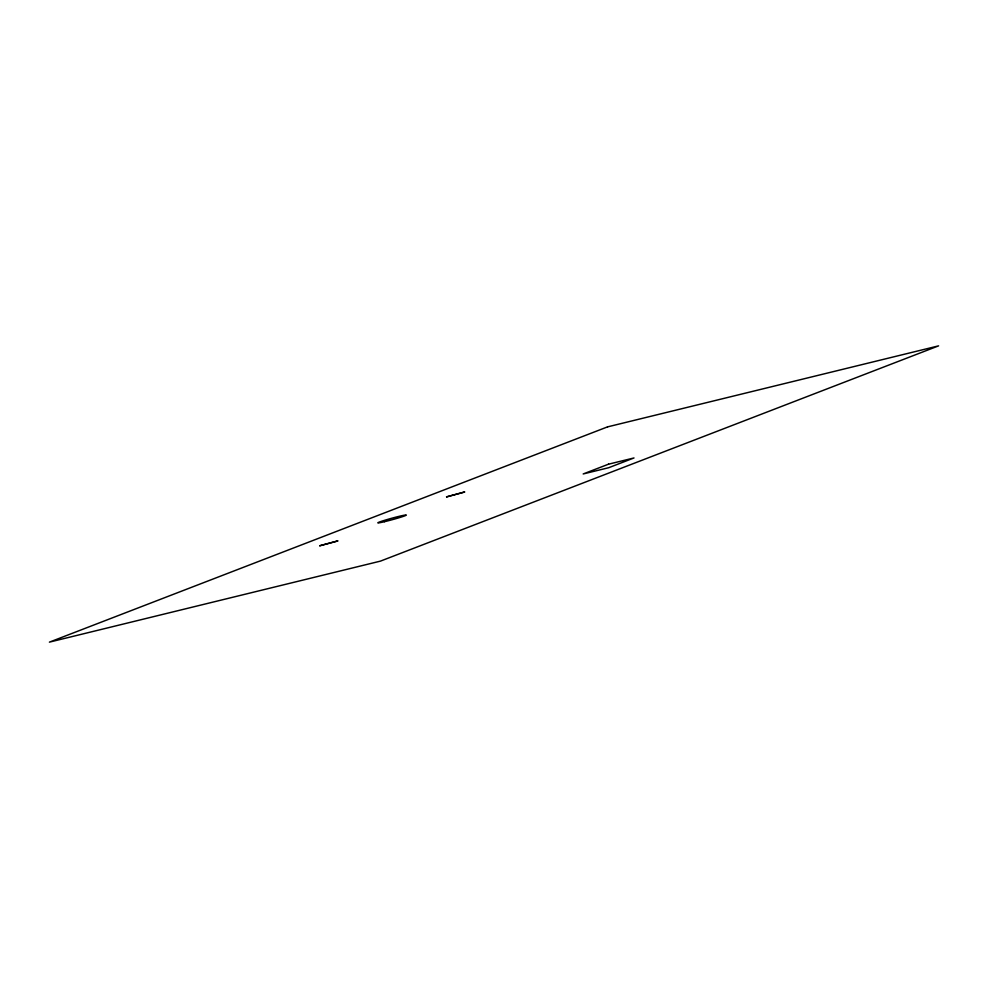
<?xml version="1.0" encoding="UTF-8"?>
<svg xmlns="http://www.w3.org/2000/svg" width="988" height="988" viewBox="0 0 988 988"><rect width="100%" height="100%" fill="white"/><g stroke="black" fill="none" stroke-linecap="round" stroke-linejoin="round"><path stroke-width="1.48" d="M446.564 496.89L464.595 491.999L446.564 496.89M319.754 545.771L337.735 540.942L319.754 545.771M607.546 426.878L49.4 642.138L380.454 561.122L938.6 345.862L607.546 426.878M608.546 464.175L583.179 473.956L608.645 467.732L634.012 457.95L608.546 464.175M384.456 521.701A14.746 0.766 -15.3 0 0 406.327 515.106A14.746 0.766 -15.3 0 0 385.555 520.021A14.746 0.766 -15.3 0 0 384.456 521.701"/></g></svg>
